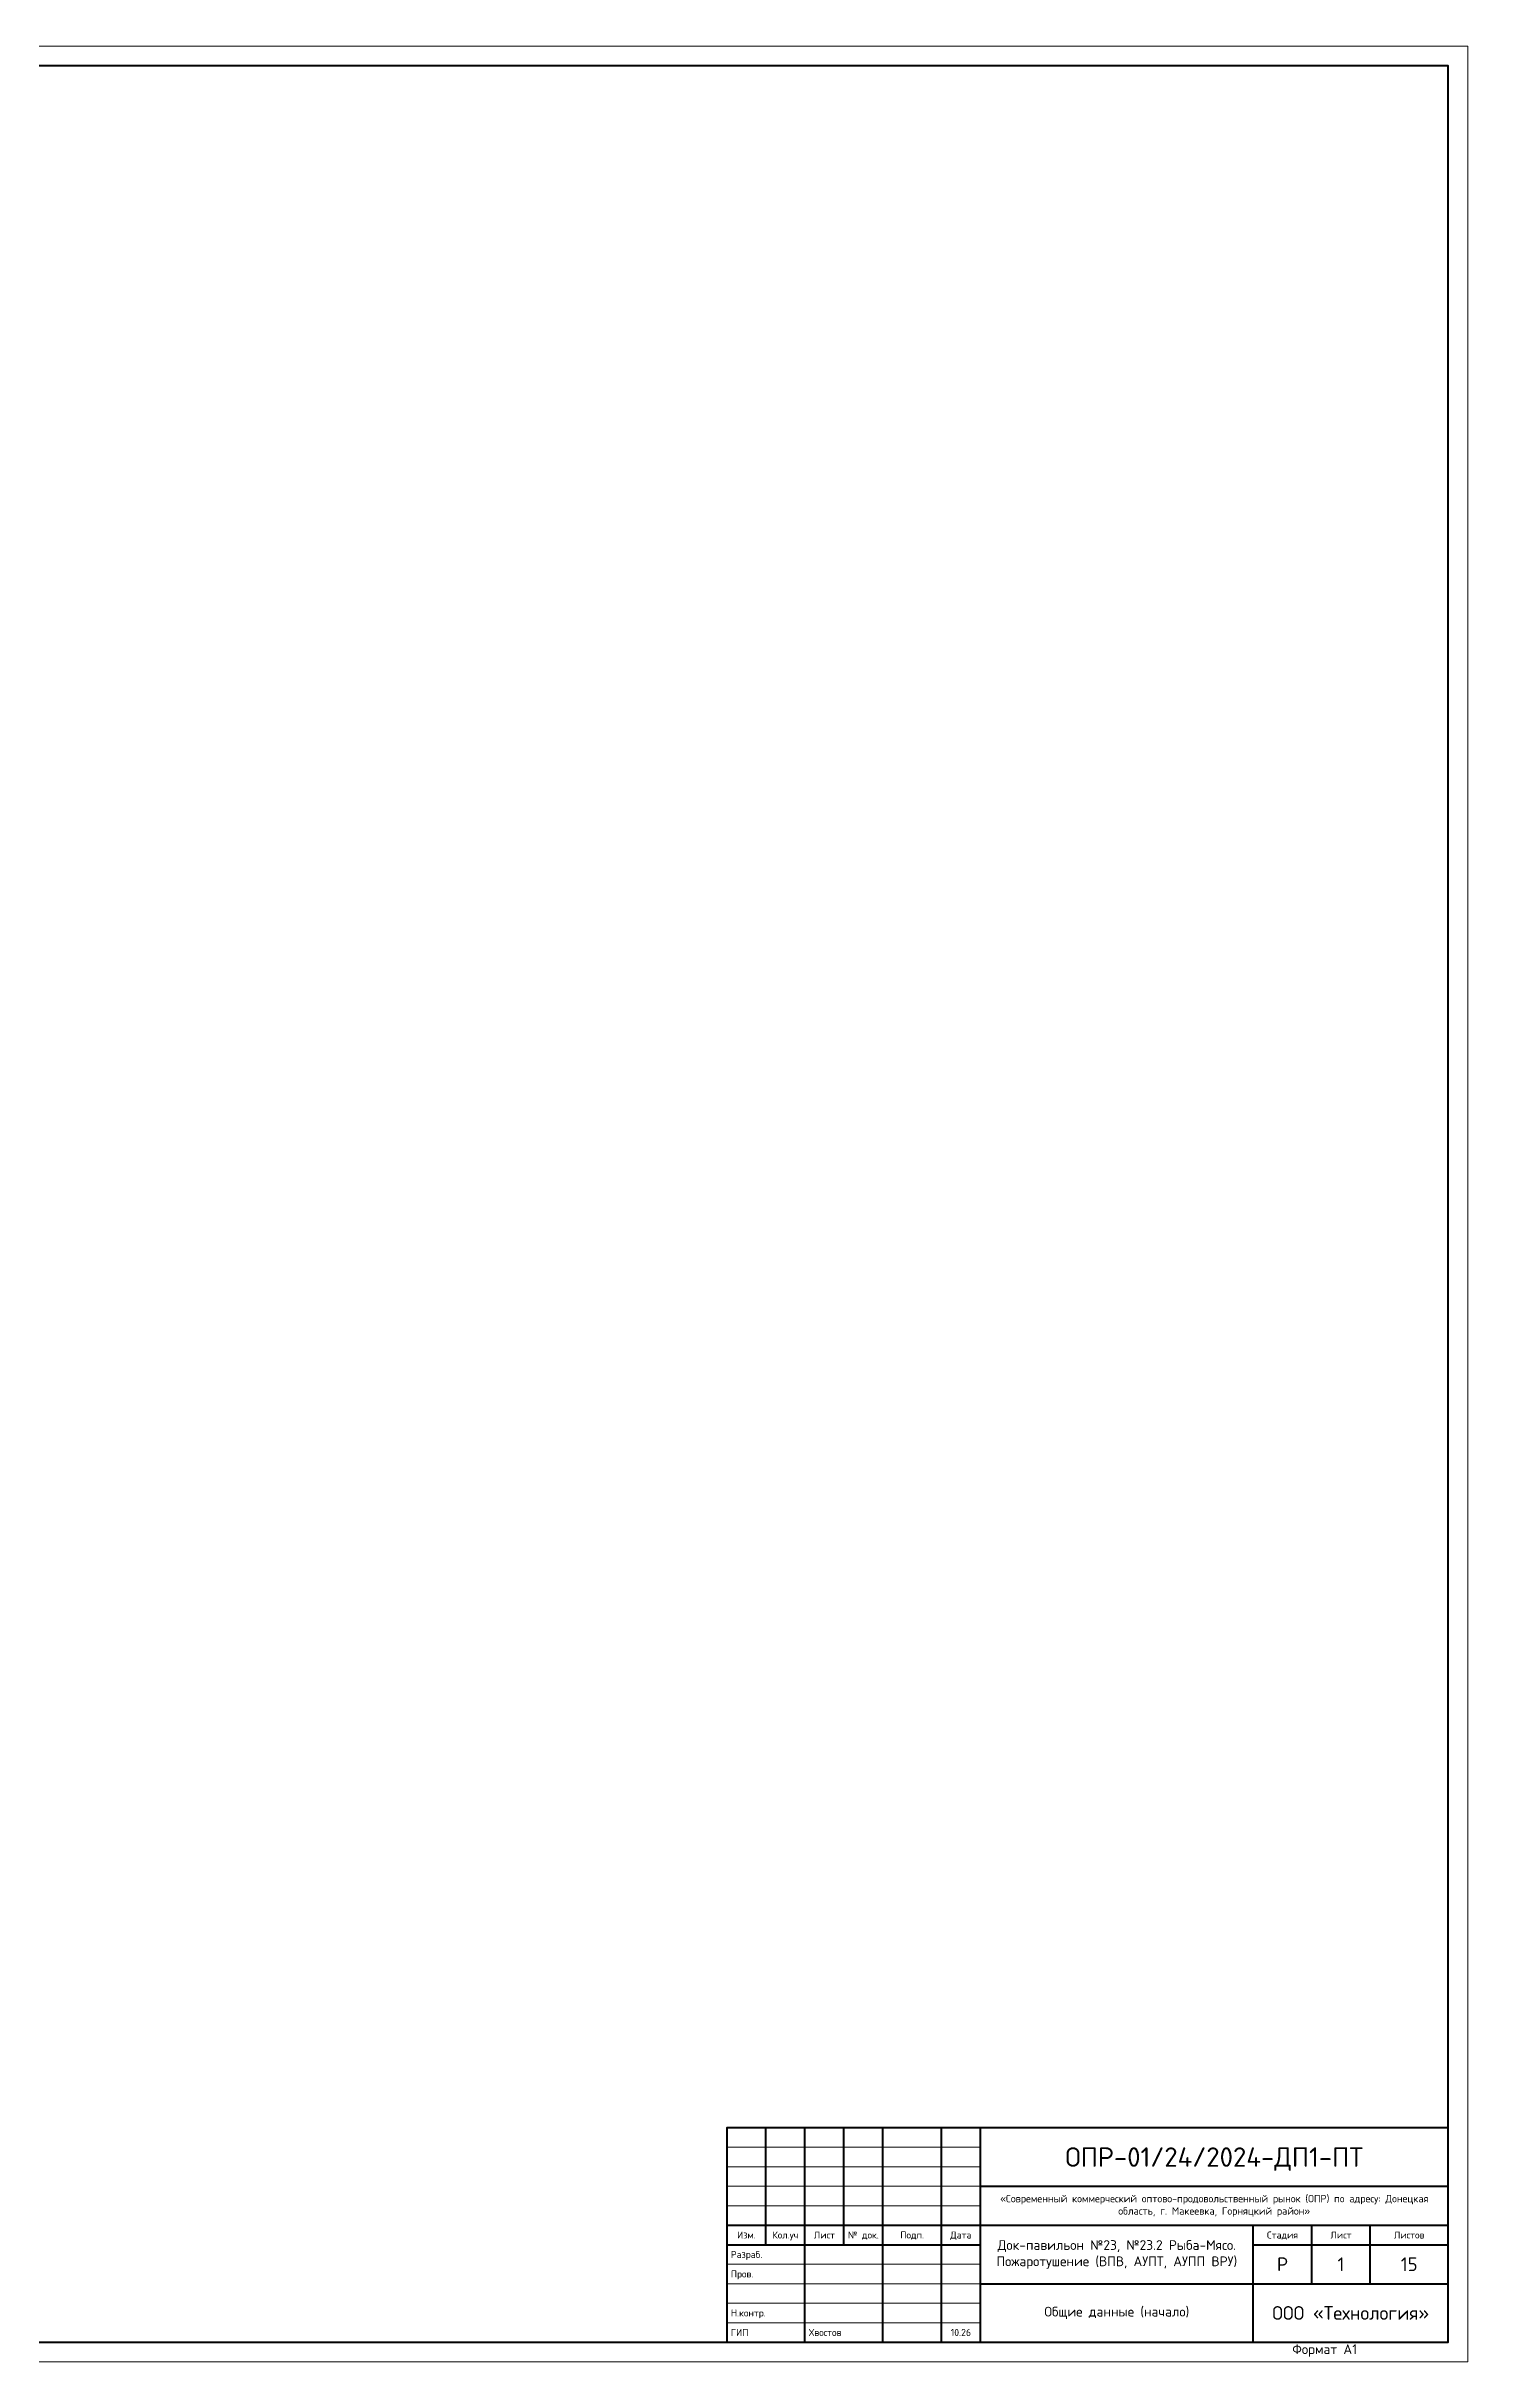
# Model space of a CAD drawing. Header units: millimetres. Extents: x 0 to 2118900, y -20000 to 84100.
# Drawn here: x 476 to 841, y -20000 to -19406 of the extents above; entities that cross this region are included whole.
import ezdxf
from ezdxf.enums import TextEntityAlignment as Align

# ---------------------------------------------------------------- set-up
doc = ezdxf.new("R2010")
doc.units = ezdxf.units.MM
for name, color, linetype, lineweight in [('ПТ_рамка', 7, 'Continuous', 50), ('ПТ_рамка_тонк', 7, 'Continuous', 18), ('ПТ_текст', 7, 'Continuous', 18)]:
    doc.layers.add(name, color=color, linetype=linetype, lineweight=lineweight)
doc.styles.add('ПТ', font='isocpeur.ttf')
doc.styles.add('ПТ_загл', font='isocpeur.ttf')

msp = doc.modelspace()

# ---------------------------------------------------------------- linework, layer by layer
at = {"layer": 'ПТ_рамка', "lineweight": 50}
for p, q in [((661, -19970), (661, -19940)), ((671, -19970), (671, -19940)), ((681, -19970), (681, -19940)), ((691, -19970), (691, -19940)), ((706, -19970), (706, -19940)), ((651, -19965), (716, -19965)), ((651, -19970), (716, -19970)), ((671, -19995), (671, -19970)), ((691, -19995), (691, -19970)), ((706, -19995), (706, -19970)), ((716, -19965), (836, -19965)), ((786, -19970), (836, -19970)), ((801, -19980), (801, -19965)), ((816, -19980), (816, -19965))]:
    msp.add_line(p, q, dxfattribs=at)
at = {"layer": 'ПТ_рамка', "lineweight": 70}
for p, q in [((716, -19995), (716, -19940)), ((716, -19955), (836, -19955)), ((786, -19995), (786, -19965)), ((716, -19980), (836, -19980))]:
    msp.add_line(p, q, dxfattribs=at)
at = {"layer": 'ПТ_рамка', "lineweight": 18}
for p, q in [((651, -19945), (716, -19945)), ((651, -19950), (716, -19950)), ((651, -19955), (716, -19955)), ((651, -19960), (716, -19960)), ((651, -19975), (716, -19975)), ((651, -19980), (716, -19980)), ((651, -19985), (716, -19985)), ((651, -19990), (716, -19990))]:
    msp.add_line(p, q, dxfattribs=at)
at = {"layer": 'ПТ_рамка', "lineweight": 70}
for points in [[(20, -19995), (836, -19995), (836, -19411), (20, -19411)], [(651, -19995), (836, -19995), (836, -19940), (651, -19940)]]:
    msp.add_lwpolyline(points, close=True, dxfattribs=at)
at = {"layer": 'ПТ_рамка_тонк', "lineweight": 13}
msp.add_lwpolyline([(0, -20000), (841, -20000), (841, -19406), (0, -19406)], close=True, dxfattribs=at)

# ---------------------------------------------------------------- texts
at = {"layer": 'ПТ_текст'}
for s, height, style, p in [('ОПР-01/24/2024-ДП1-ПТ', 5, 'ПТ_загл', (776, -19947.5)), ('Изм.', 1.8, 'ПТ', (656, -19967.5)), ('Кол.уч', 1.8, 'ПТ', (666, -19967.5)), ('Лист', 1.8, 'ПТ', (676, -19967.5)), ('№ док.', 1.8, 'ПТ', (686, -19967.5)), ('Подп.', 1.8, 'ПТ', (698.5, -19967.5)), ('Дата', 1.8, 'ПТ', (711, -19967.5)), ('Стадия', 1.8, 'ПТ', (793.5, -19967.5)), ('Лист', 1.8, 'ПТ', (808.5, -19967.5)), ('Листов', 1.8, 'ПТ', (826, -19967.5)), ('Р', 3.5, 'ПТ', (793.5, -19975)), ('1', 3.5, 'ПТ', (808.5, -19975)), ('15', 3.5, 'ПТ', (826, -19975)), ('ООО «Технология»', 3.5, 'ПТ', (811, -19987.5)), ('10.26', 1.8, 'ПТ', (711, -19992.5))]:
    msp.add_text(s, height=height, dxfattribs=dict(at, style=style)).set_placement(p, align=Align.MIDDLE_CENTER)
at = {"layer": 'ПТ_текст', "style": 'ПТ'}
for s, p in [('Разраб.', (652, -19972.5)), ('Пров.', (652, -19977.5)), ('Н.контр.', (652, -19987.5)), ('ГИП', (652, -19992.5)), ('Хвостов', (672, -19992.5))]:
    msp.add_text(s, height=1.8, dxfattribs=at).set_placement(p, align=Align.MIDDLE_LEFT)
msp.add_text('Формат A1', height=2.5, dxfattribs=at).set_placement((796, -19998.8), align=Align.BOTTOM_LEFT)
at = {"layer": 'ПТ_текст', "attachment_point": 5, "style": 'ПТ'}
for s, insert, char_height, width in [('«Современный коммерческий оптово-продовольственный рынок (ОПР) по адресу: Донецкая область, г. Макеевка, Горняцкий район»', (776, -19960), 1.9, 116), ('Док-павильон №23, №23.2 Рыба-Мясо. Пожаротушение (ВПВ, АУПТ, АУПП ВРУ)', (751, -19972.5), 2.5, 66), ('Общие данные (начало)', (751, -19987.5), 2.5, 66)]:
    msp.add_mtext(s, dxfattribs=dict(at, insert=insert, char_height=char_height, width=width))

doc.saveas('drawing.dxf')
